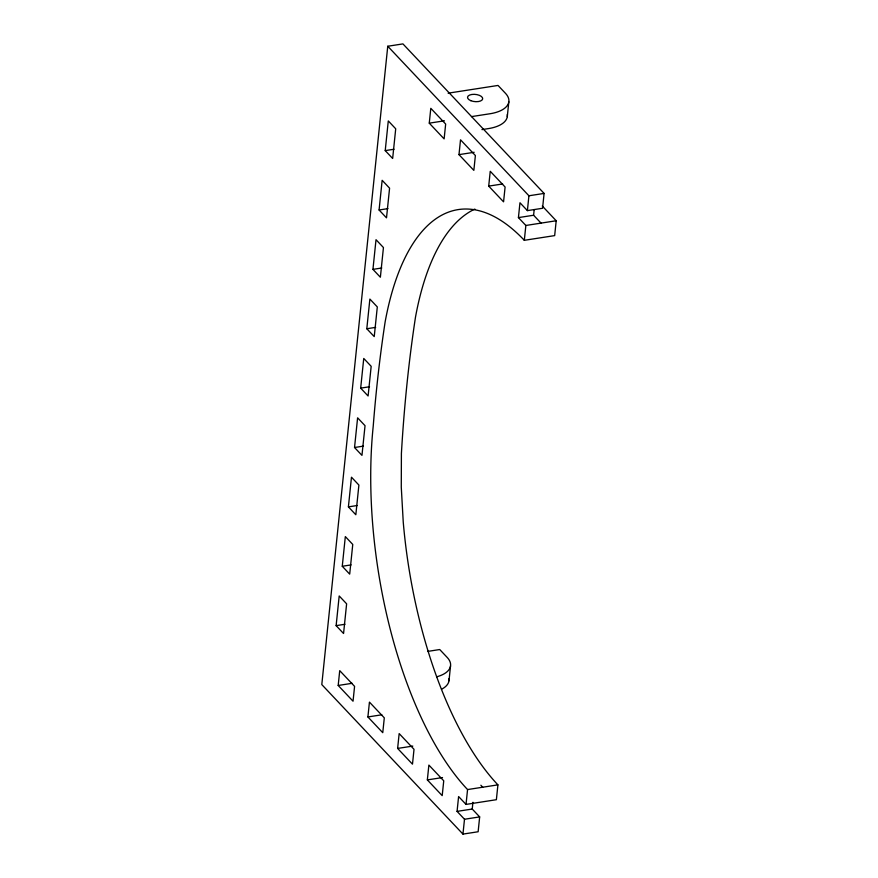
<?xml version="1.0" encoding="UTF-8"?>
<svg xmlns="http://www.w3.org/2000/svg" width="878" height="878" viewBox="0 0 878 878"><rect width="100%" height="100%" fill="white"/><g stroke="black" fill="none" stroke-linecap="round" stroke-linejoin="round"><path stroke-width="1.32" d="M474.866 209.074A271.445 115.402 81.2 0 0 415.47 317.276A919.54 390.919 81.2 0 0 401.4 453.509L401.279 487.191L403.232 521.905A271.445 115.402 81.2 0 0 497.914 784.866L496.377 799.704L466.031 804.413L467.557 789.563A271.445 115.402 81.2 0 1 373.227 426.137A919.54 390.919 81.2 0 1 385.124 321.985A271.445 115.402 81.2 0 1 524.32 240.309L525.856 225.47L518.426 217.601L519.963 202.752L527.393 210.621L542.56 208.273L544.097 193.423L402.936 43.9L387.758 46.249L321.798 684.577L462.958 834.1L478.137 831.751L479.662 816.902L472.232 809.033L472.935 802.283M336.131 625.641L339.193 595.953L346.623 603.823L343.561 633.51L336.131 625.641L344.977 624.269M342.266 566.266L345.328 536.579L352.758 544.448L349.696 574.135L342.266 566.266L351.112 564.894M348.401 506.88L351.474 477.193L358.893 485.062L355.831 514.76L348.401 506.88L357.258 505.508M354.536 447.506L357.609 417.818L365.039 425.687L361.966 455.375L354.536 447.506L363.393 446.134M360.671 388.131L363.744 358.443L371.174 366.313L368.101 396L360.671 388.131L369.528 386.759M366.806 328.745L369.879 299.058L377.31 306.927L374.237 336.614L366.806 328.745L375.663 327.373M372.941 269.37L376.014 239.683L383.445 247.552L380.372 277.239L372.941 269.37L381.798 267.999M379.087 209.996L382.149 180.297L389.58 188.166L386.507 217.865L379.087 209.996L387.933 208.624M385.222 150.61L388.285 120.923L395.715 128.792L392.653 158.479L385.222 150.61L394.068 149.238M338.195 685.466L339.72 670.627L354.58 686.366L353.044 701.215L338.195 685.466L352.1 683.314M367.904 716.953L369.44 702.104L384.301 717.842L382.764 732.691L367.904 716.953L381.82 714.791M429.265 123.161L430.802 108.312L445.662 124.05L444.125 138.9L429.265 123.161L444.444 120.813M397.624 748.429L399.161 733.58L414.021 749.318L412.484 764.167L397.624 748.429L412.803 746.08M458.985 154.638L460.522 139.8L475.382 155.538L473.846 170.376L458.985 154.638L474.164 152.289M427.345 779.905L428.881 765.067L443.741 780.805L442.205 795.644L427.345 779.905L442.523 777.557M488.706 186.114L490.242 171.276L505.102 187.014L503.566 201.852L488.706 186.114L502.622 183.963M448.998 680.746L450.535 665.908M507.286 116.653L508.823 101.804M462.958 834.1L464.495 819.251L457.065 811.382L458.601 796.544L466.031 804.413M527.393 210.621L528.918 195.772L387.758 46.249M541.035 223.111L533.604 215.242L534.153 209.842M542.275 206.012L556.202 220.762L554.666 235.611L524.32 240.309M448.12 93.178L498.035 85.44L505.465 93.309A33.935 16.133 5.9 0 1 489.968 113.756L471.497 116.609M481.934 129.604L488.431 128.594A33.935 16.133 5.9 0 0 507.297 114.535M528.918 195.772L544.097 193.423M518.426 217.601L533.604 215.242M525.856 225.47L556.202 220.762M427.597 651.421L439.735 649.533L447.165 657.402A33.935 16.133 5.9 0 1 436.717 676.795M467.557 789.563L497.914 784.866M457.065 811.382L472.232 809.033M464.495 819.251L479.662 816.902M480.859 785.228L482.735 787.215M449.009 678.628A33.935 16.133 5.9 0 1 441.579 689.23M470.871 100.696A7.639 3.633 5.9 0 0 482.691 98.863A7.639 3.633 5.9 0 0 471.771 94.473A7.639 3.633 5.9 0 0 470.871 100.696"/></g></svg>
